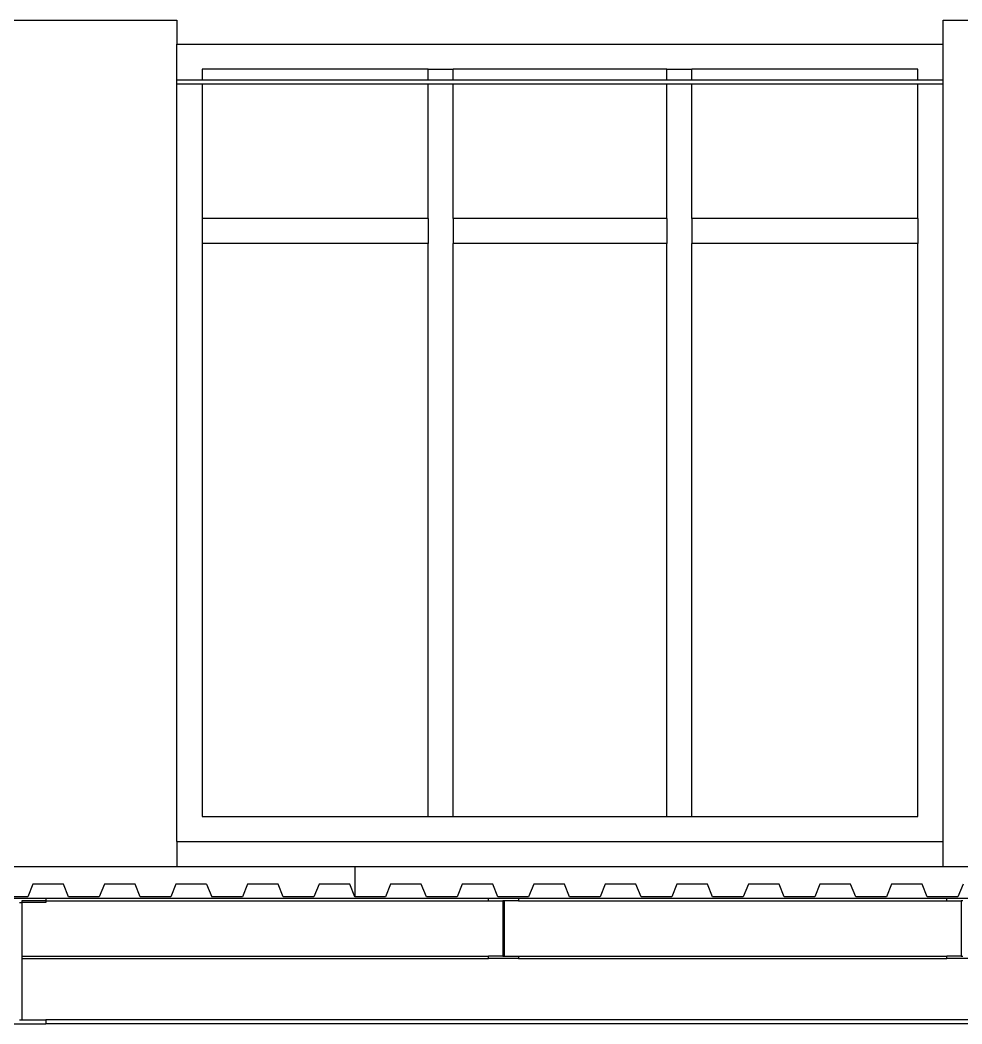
# Model space of a CAD drawing. Extents: x -34 to 34, y -12.8 to 11.9.
# Drawn here: x -19.227 to -15.477, y 5.27 to 9.265 of the extents above; entities that cross this region are included whole.
import ezdxf

# ---------------------------------------------------------------- set-up
doc = ezdxf.new("R2010")
doc.units = 0
doc.layers.get('0').update_dxf_attribs({"linetype": 'CONTINUOUS'})
doc.layers.add('SECTIONCUTEDGES', color=7, linetype='CONTINUOUS')

msp = doc.modelspace()

# ---------------------------------------------------------------- linework, layer by layer
for p, q in [((-19.7522, 9.2655), (-18.6022, 9.2655)), ((-18.6022, 9.2655), (-18.6022, 9.1697)), ((-15.5522, 9.2655), (-14.4022, 9.2655)), ((-15.5522, 9.1697), (-15.5522, 9.2655)), ((-18.6022, 9.1697), (-15.5522, 9.1697)), ((-18.6022, 9.0257), (-18.6022, 9.1697)), ((-15.5522, 9.0257), (-15.5522, 9.1697)), ((-18.5022, 9.0697), (-18.5022, 9.0257)), ((-17.6022, 9.0697), (-18.5022, 9.0697)), ((-17.6022, 9.0697), (-17.5022, 9.0697)), ((-17.6022, 9.0257), (-17.6022, 9.0697)), ((-17.5022, 9.0257), (-17.5022, 9.0697)), ((-16.6522, 9.0697), (-17.5022, 9.0697)), ((-16.6522, 9.0697), (-16.5522, 9.0697)), ((-16.6522, 9.0257), (-16.6522, 9.0697)), ((-16.5522, 9.0257), (-16.5522, 9.0697)), ((-15.6522, 9.0697), (-16.5522, 9.0697)), ((-15.6522, 9.0257), (-15.6522, 9.0697)), ((-18.5022, 9.0257), (-18.6022, 9.0257)), ((-18.6022, 9.0097), (-18.6022, 9.0257)), ((-18.5022, 9.0097), (-18.6022, 9.0097)), ((-18.6022, 5.9955), (-18.6022, 9.0097)), ((-17.6022, 9.0257), (-18.5022, 9.0257)), ((-18.5022, 9.0097), (-18.5022, 8.4755)), ((-17.6022, 9.0097), (-18.5022, 9.0097)), ((-17.5022, 9.0257), (-17.6022, 9.0257)), ((-17.6022, 8.4755), (-17.6022, 9.0097)), ((-17.5022, 9.0097), (-17.6022, 9.0097)), ((-16.6522, 9.0257), (-17.5022, 9.0257)), ((-17.5022, 8.4755), (-17.5022, 9.0097)), ((-16.6522, 9.0097), (-17.5022, 9.0097)), ((-16.5522, 9.0257), (-16.6522, 9.0257)), ((-16.6522, 8.4755), (-16.6522, 9.0097)), ((-16.5522, 9.0097), (-16.6522, 9.0097)), ((-15.6522, 9.0257), (-16.5522, 9.0257)), ((-16.5522, 8.4755), (-16.5522, 9.0097)), ((-15.6522, 9.0097), (-16.5522, 9.0097)), ((-15.5522, 9.0257), (-15.6522, 9.0257)), ((-15.6522, 8.4755), (-15.6522, 9.0097)), ((-15.5522, 9.0097), (-15.6522, 9.0097)), ((-15.5522, 9.0097), (-15.5522, 9.0257)), ((-15.5522, 5.9955), (-15.5522, 9.0097)), ((-17.6022, 8.4755), (-18.5022, 8.4755)), ((-18.5022, 8.4755), (-18.5022, 8.3755)), ((-17.6022, 8.4755), (-17.6022, 8.3755)), ((-16.6522, 8.4755), (-17.5022, 8.4755)), ((-17.5022, 8.4755), (-17.5022, 8.3755)), ((-16.6522, 8.4755), (-16.6522, 8.3755)), ((-15.6522, 8.4755), (-16.5522, 8.4755)), ((-16.5522, 8.4755), (-16.5522, 8.3755)), ((-15.6522, 8.4755), (-15.6522, 8.3755)), ((-17.6022, 8.3755), (-18.5022, 8.3755)), ((-18.5022, 8.3755), (-18.5022, 6.0955)), ((-17.6022, 6.0955), (-17.6022, 8.3755)), ((-16.6522, 8.3755), (-17.5022, 8.3755)), ((-17.5022, 6.0955), (-17.5022, 8.3755)), ((-16.6522, 6.0955), (-16.6522, 8.3755)), ((-15.6522, 8.3755), (-16.5522, 8.3755)), ((-16.5522, 6.0955), (-16.5522, 8.3755)), ((-15.6522, 6.0955), (-15.6522, 8.3755)), ((-18.5022, 6.0955), (-17.6022, 6.0955)), ((-17.6022, 6.0955), (-17.5022, 6.0955)), ((-17.5022, 6.0955), (-16.6522, 6.0955)), ((-16.6522, 6.0955), (-16.5522, 6.0955)), ((-16.5522, 6.0955), (-15.6522, 6.0955)), ((-18.6022, 5.9955), (-15.5522, 5.9955)), ((-18.6022, 5.9955), (-18.6022, 5.8955)), ((-15.5522, 5.8955), (-15.5522, 5.9955)), ((-19.1241, 5.7599), (-19.2191, 5.7599)), ((-19.2191, 5.7599), (-19.2191, 5.7537)), ((-19.1241, 5.7697), (-17.3622, 5.7697)), ((-19.1241, 5.7599), (-17.3622, 5.7599)), ((-17.2422, 5.7697), (-15.5372, 5.7697)), ((-17.2422, 5.7599), (-15.5372, 5.7599)), ((-19.2291, 5.7537), (-19.2191, 5.7537)), ((-19.2191, 5.7537), (-19.2191, 5.5395)), ((-19.2191, 5.5395), (-17.3622, 5.5395)), ((-19.2191, 5.5395), (-19.2191, 5.5297)), ((-19.2191, 5.5297), (-17.3622, 5.5297)), ((-19.2191, 5.5297), (-19.2191, 5.2857)), ((-17.2422, 5.5395), (-15.5372, 5.5395)), ((-17.2422, 5.5297), (-15.5372, 5.5297)), ((-19.2291, 5.2857), (-19.2191, 5.2857)), ((-11.8272, 5.2857), (-19.1241, 5.2857)), ((-11.8772, 5.2697), (-19.1241, 5.2697))]:
    msp.add_line(p, q)
at = {"layer": 'SECTIONCUTEDGES'}
for p, q in [((-18.6022, 5.8955), (-19.7522, 5.8955)), ((-17.8941, 5.8955), (-18.6022, 5.8955)), ((-17.8941, 5.8955), (-17.8941, 5.7755)), ((-15.5522, 5.8955), (-17.8941, 5.8955)), ((-14.7607, 5.8955), (-15.5522, 5.8955)), ((-19.1759, 5.8255), (-19.1963, 5.7755)), ((-19.0539, 5.8255), (-19.1759, 5.8255)), ((-19.0335, 5.7755), (-19.0539, 5.8255)), ((-18.8911, 5.8255), (-18.9114, 5.7755)), ((-18.769, 5.8255), (-18.8911, 5.8255)), ((-18.7487, 5.7755), (-18.769, 5.8255)), ((-18.6062, 5.8255), (-18.6266, 5.7755)), ((-18.4842, 5.8255), (-18.6062, 5.8255)), ((-18.4842, 5.8255), (-18.4638, 5.7755)), ((-18.3214, 5.8255), (-18.3417, 5.7755)), ((-18.1993, 5.8255), (-18.3214, 5.8255)), ((-18.1789, 5.7755), (-18.1993, 5.8255)), ((-18.0365, 5.8255), (-18.0569, 5.7755)), ((-17.9144, 5.8255), (-18.0365, 5.8255)), ((-17.8941, 5.7755), (-17.9144, 5.8255)), ((-17.7517, 5.8255), (-17.772, 5.7755)), ((-17.6296, 5.8255), (-17.7517, 5.8255)), ((-17.6092, 5.7755), (-17.6296, 5.8255)), ((-17.4668, 5.8255), (-17.4872, 5.7755)), ((-17.3447, 5.8255), (-17.4668, 5.8255)), ((-17.3244, 5.7755), (-17.3447, 5.8255)), ((-17.1819, 5.8255), (-17.2023, 5.7755)), ((-17.0599, 5.8255), (-17.1819, 5.8255)), ((-17.0395, 5.7755), (-17.0599, 5.8255)), ((-16.8971, 5.8255), (-16.9174, 5.7755)), ((-16.775, 5.8255), (-16.8971, 5.8255)), ((-16.7547, 5.7755), (-16.775, 5.8255)), ((-16.6122, 5.8255), (-16.6326, 5.7755)), ((-16.4902, 5.8255), (-16.6122, 5.8255)), ((-16.4698, 5.7755), (-16.4902, 5.8255)), ((-16.3274, 5.8255), (-16.3477, 5.7755)), ((-16.2053, 5.8255), (-16.3274, 5.8255)), ((-16.185, 5.7755), (-16.2053, 5.8255)), ((-16.0425, 5.8255), (-16.0629, 5.7755)), ((-15.9204, 5.8255), (-16.0425, 5.8255)), ((-15.9001, 5.7755), (-15.9204, 5.8255)), ((-15.7577, 5.8255), (-15.778, 5.7755)), ((-15.6356, 5.8255), (-15.7577, 5.8255)), ((-15.6152, 5.7755), (-15.6356, 5.8255)), ((-15.4728, 5.8255), (-15.4932, 5.7755)), ((-19.3241, 5.7697), (-19.1241, 5.7697)), ((-19.1963, 5.7755), (-19.3184, 5.7755)), ((-19.1241, 5.7697), (-19.1241, 5.7599)), ((-19.1241, 5.7599), (-19.1241, 5.7537)), ((-18.9114, 5.7755), (-19.0335, 5.7755)), ((-18.6266, 5.7755), (-18.7487, 5.7755)), ((-18.3417, 5.7755), (-18.4638, 5.7755)), ((-18.0569, 5.7755), (-18.1789, 5.7755)), ((-17.772, 5.7755), (-17.8941, 5.7755)), ((-17.4872, 5.7755), (-17.6092, 5.7755)), ((-17.3622, 5.7599), (-17.3622, 5.7697)), ((-17.3622, 5.7697), (-17.2422, 5.7697)), ((-17.3622, 5.7599), (-17.3053, 5.7599)), ((-17.2023, 5.7755), (-17.3244, 5.7755)), ((-17.3053, 5.7599), (-17.3053, 5.5395)), ((-17.2991, 5.7599), (-17.3053, 5.7599)), ((-17.2422, 5.7599), (-17.2991, 5.7599)), ((-17.2991, 5.7599), (-17.2991, 5.5395)), ((-17.2422, 5.7697), (-17.2422, 5.7599)), ((-16.9174, 5.7755), (-17.0395, 5.7755)), ((-16.6326, 5.7755), (-16.7547, 5.7755)), ((-16.3477, 5.7755), (-16.4698, 5.7755)), ((-16.0629, 5.7755), (-16.185, 5.7755)), ((-15.778, 5.7755), (-15.9001, 5.7755)), ((-15.4932, 5.7755), (-15.6152, 5.7755)), ((-15.5372, 5.7599), (-15.5372, 5.7697)), ((-15.5372, 5.7697), (-15.4172, 5.7697)), ((-15.5372, 5.7599), (-15.4803, 5.7599)), ((-15.4803, 5.7599), (-15.4803, 5.5395)), ((-15.4741, 5.7599), (-15.4803, 5.7599)), ((-19.1241, 5.7537), (-19.2191, 5.7537)), ((-17.3053, 5.5395), (-17.3622, 5.5395)), ((-17.3622, 5.5297), (-17.3622, 5.5395)), ((-17.2422, 5.5297), (-17.3622, 5.5297)), ((-17.3053, 5.5395), (-17.2991, 5.5395)), ((-17.2991, 5.5395), (-17.2422, 5.5395)), ((-17.2422, 5.5395), (-17.2422, 5.5297)), ((-15.4803, 5.5395), (-15.5372, 5.5395)), ((-15.5372, 5.5297), (-15.5372, 5.5395)), ((-15.4172, 5.5297), (-15.5372, 5.5297)), ((-15.4803, 5.5395), (-15.4741, 5.5395)), ((-19.2191, 5.2857), (-19.1241, 5.2857)), ((-19.1241, 5.2857), (-19.1241, 5.2697)), ((-19.3241, 5.2697), (-19.1241, 5.2697))]:
    msp.add_line(p, q, dxfattribs=at)

doc.saveas('drawing.dxf')
